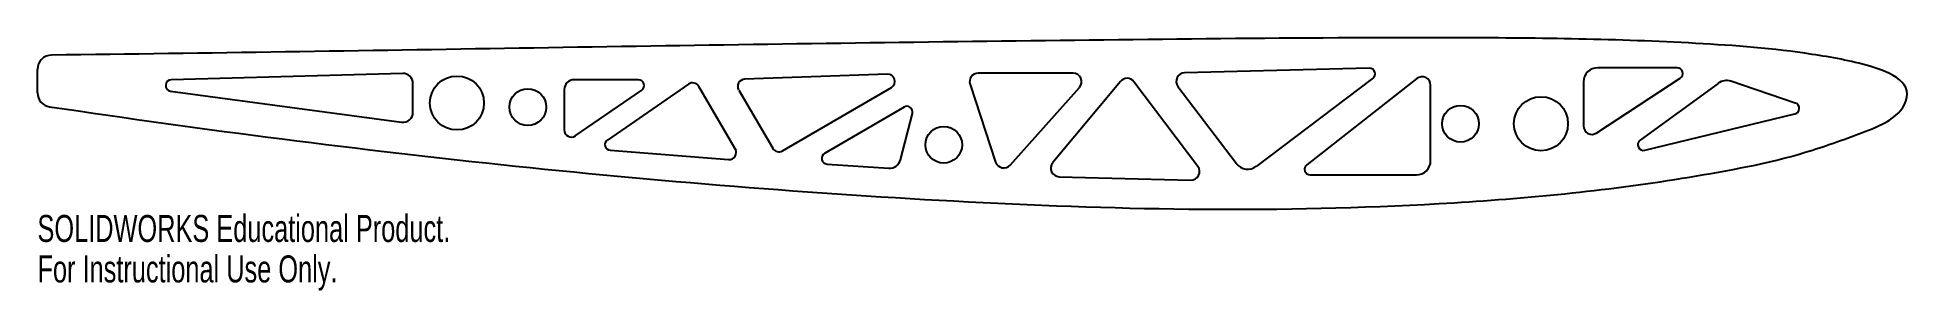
# Model space of a CAD drawing. Header units: inches. Extents: x 50.9 to 64.1, y 1.4 to 3.2.
import ezdxf

# ---------------------------------------------------------------- set-up
doc = ezdxf.new("R2010")
doc.units = ezdxf.units.IN
doc.header["$MEASUREMENT"] = 0
doc.styles.add('SLDTEXTSTYLE0', font='TXT', dxfattribs={"width": 0.7})

msp = doc.modelspace()

# ---------------------------------------------------------------- linework, layer by layer
at = {"color": 7, "linetype": 'Continuous', "lineweight": 25}
for p, q in [((50.914, 2.768), (50.914, 2.933)), ((53.481, 2.904), (51.854, 2.86)), ((56.888, 2.899), (55.883, 2.863)), ((58.192, 2.906), (57.525, 2.906)), ((60.274, 2.941), (58.976, 2.909)), ((62.437, 2.944), (61.879, 2.944)), ((51.85, 2.78), (53.473, 2.561)), ((53.553, 2.63), (53.553, 2.834)), ((54.616, 2.79), (54.616, 2.506)), ((55.138, 2.86), (54.686, 2.86)), ((54.694, 2.465), (55.161, 2.787)), ((55.49, 2.829), (54.92, 2.435)), ((55.818, 2.374), (55.561, 2.813)), ((55.842, 2.787), (56.082, 2.377)), ((56.15, 2.359), (56.915, 2.806)), ((57.468, 2.827), (57.648, 2.28)), ((57.75, 2.259), (58.237, 2.806)), ((58.525, 2.848), (58.05, 2.276)), ((59.069, 2.249), (58.619, 2.846)), ((58.929, 2.813), (59.34, 2.269)), ((59.48, 2.25), (60.299, 2.869)), ((60.608, 2.868), (59.834, 2.261)), ((60.705, 2.29), (60.705, 2.821)), ((61.779, 2.844), (61.779, 2.535)), ((61.872, 2.485), (62.459, 2.871)), ((62.725, 2.834), (62.178, 2.434)), ((63.268, 2.696), (62.815, 2.849)), ((57.004, 2.667), (56.445, 2.34)), ((56.979, 2.297), (57.063, 2.623)), ((62.211, 2.363), (63.265, 2.619)), ((54.939, 2.363), (55.771, 2.299)), ((56.463, 2.266), (56.897, 2.237)), ((58.095, 2.177), (59.02, 2.153)), ((59.859, 2.19), (60.605, 2.19))]:
    msp.add_line(p, q, dxfattribs=at)
for centre, radius in [((53.862, 2.696), 0.19), ((54.36, 2.667), 0.129), ((60.915, 2.55), 0.129), ((61.48, 2.55), 0.19), ((57.283, 2.402), 0.129)]:
    msp.add_circle(centre, radius, dxfattribs=at)
for centre, radius, start, end in [((51.014, 2.933), 0.1, 90.6715, 180), ((53.483, 2.834), 0.07, 0, 91.5551), ((56.89, 2.849), 0.05, 300.2991, 92.0715), ((57.525, 2.846), 0.06, 90, 198.1513), ((58.192, 2.846), 0.06, 318.3355, 90), ((58.977, 2.849), 0.06, 91.4109, 217.0678), ((60.275, 2.901), 0.04, 307.0678, 91.4109), ((61.879, 2.844), 0.1, 90, 180), ((62.437, 2.904), 0.04, 303.3096, 90), ((51.014, 2.768), 0.1, 180, 261.5288), ((51.855, 2.82), 0.04, 91.5551, 262.3095), ((54.686, 2.79), 0.07, 90, 180), ((55.138, 2.82), 0.04, 304.624, 90), ((55.518, 2.788), 0.05, 30.2991, 124.624), ((55.885, 2.813), 0.05, 92.0715, 210.2991), ((58.571, 2.81), 0.06, 37.0678, 140.3268), ((60.645, 2.821), 0.06, 0, 128.1026), ((62.784, 2.754), 0.1, 71.4076, 126.1908), ((57.024, 2.633), 0.04, 345.5782, 120.3606), ((63.256, 2.658), 0.04, 283.6604, 71.4076), ((53.483, 2.63), 0.07, 262.3095, 0), ((54.666, 2.506), 0.05, 180, 304.624), ((61.839, 2.535), 0.06, 180, 303.3096), ((54.942, 2.403), 0.04, 124.624, 265.5919), ((55.775, 2.348), 0.05, 265.5919, 30.2991), ((56.125, 2.402), 0.05, 210.2991, 300.2991), ((62.201, 2.402), 0.04, 126.1908, 283.6604), ((56.466, 2.306), 0.04, 120.3606, 266.2221), ((56.902, 2.317), 0.08, 266.2221, 345.5782), ((57.705, 2.299), 0.06, 198.1513, 318.3355), ((58.096, 2.237), 0.06, 140.3268, 268.4742), ((59.021, 2.213), 0.06, 268.4742, 37.0678), ((59.419, 2.33), 0.1, 217.0678, 307.0678), ((59.859, 2.23), 0.04, 128.1026, 270), ((60.605, 2.29), 0.1, 270, 0)]:
    msp.add_arc(centre, radius, start, end, dxfattribs=at)
msp.add_open_spline([(50.999, 2.67), (53.178, 2.345), (55.364, 2.106), (58.659, 1.94), (59.761, 1.925), (61.424, 2.029), (61.977, 2.083), (62.797, 2.22), (63.072, 2.269), (63.471, 2.389), (63.602, 2.436), (63.862, 2.534), (64.024, 2.596), (64.078, 2.873), (63.872, 2.933), (63.607, 3.005), (63.471, 3.026), (63.063, 3.086), (62.79, 3.104), (61.97, 3.148), (61.422, 3.154), (59.778, 3.158), (58.683, 3.142), (55.395, 3.104), (53.204, 3.059), (51.013, 3.033)], degree=3, knots=[0, 0, 0, 0, 0.25, 0.25, 0.375, 0.375, 0.4375, 0.4375, 0.46875, 0.46875, 0.484375, 0.484375, 0.5, 0.5, 0.515625, 0.515625, 0.53125, 0.53125, 0.5625, 0.5625, 0.625, 0.625, 0.75, 0.75, 1, 1, 1, 1], dxfattribs=at)

# ---------------------------------------------------------------- texts
at = {"color": 7, "linetype": 'Continuous', "char_height": 0.1903, "attachment_point": 1, "style": 'SLDTEXTSTYLE0'}
for s, insert in [('SOLIDWORKS Educational Product.', (50.914, 1.908)), ('For Instructional Use Only.', (50.914, 1.623))]:
    msp.add_mtext(s, dxfattribs=dict(at, insert=insert))

doc.saveas('drawing.dxf')
